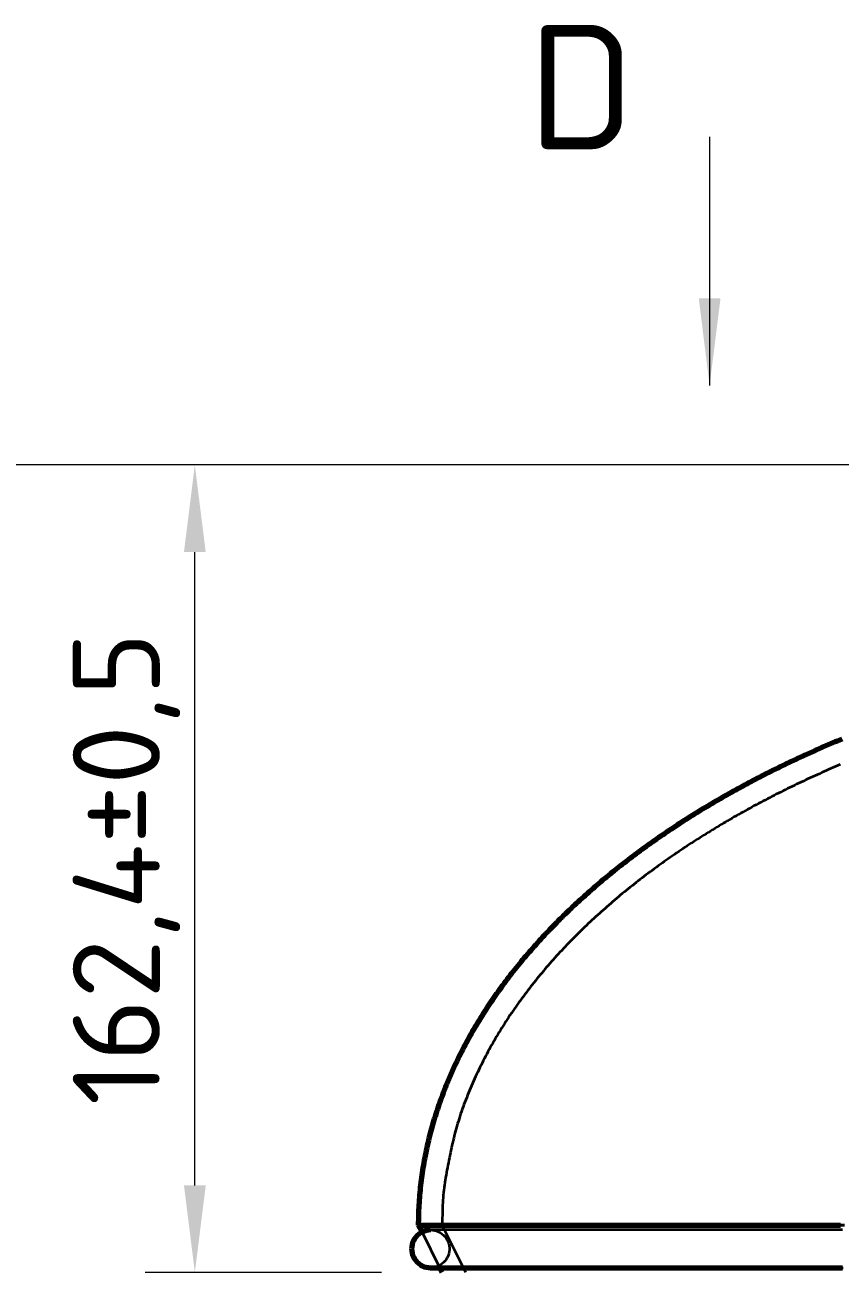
# Model space of a CAD drawing. Header units: millimetres. Extents: x 0 to 1554, y 0 to 420.
# Drawn here: x 61.9 to 94.7, y 309.6 to 359.7 of the extents above; entities that cross this region are included whole.
import ezdxf
from ezdxf.enums import TextEntityAlignment as Align

# ---------------------------------------------------------------- set-up
doc = ezdxf.new("R2010")
doc.units = ezdxf.units.MM
doc.linetypes.add('IRAM-E-TRAZOS', pattern=[5, 4, -1])
for name, color, linetype, lineweight in [('01-VISIBLE', 7, 'CONTINUOUS', 70), ('02-OCULTA', 4, 'IRAM-E-TRAZOS', 35), ('04-COTA', 3, 'CONTINUOUS', 18), ('06-TEXTO', 7, 'CONTINUOUS', 25), ('08-FINA', 5, 'CONTINUOUS', 18)]:
    doc.layers.add(name, color=color, linetype=linetype, lineweight=lineweight)
doc.styles.add('ISO3098', font='isocpeur.ttf')
doc.dimstyles.new('FLAMA-IRAM', dxfattribs={"dimtxt": 3.5, "dimasz": 3.5, "dimexe": 2, "dimexo": 1.5, "dimgap": 1, "dimtad": 1, "dimdec": 1, "dimtxsty": 'ISO3098', "dimblk": 'IRAM_FLECHA', "dimblk1": 'IRAM_FLECHA', "dimblk2": 'IRAM_FLECHA', "dimcen": 2.5, "dimclrd": 256, "dimclre": 256, "dimclrt": 256, "dimazin": 3, "dimtfac": 1, "dimtmove": 0, "dimatfit": 3, "dimlwd": 18, "dimlwe": 18})

# ---------------------------------------------------------------- blocks, each defined once
blk = doc.blocks.new('IRAM_FLECHA')
blk.add_solid([(0, 0), (-1, 0.125), (-1, -0.125)])

msp = doc.modelspace()

# ---------------------------------------------------------------- hatches: boundary and pattern name
at = {"layer": '08-FINA'}
h = msp.add_hatch(color=7, dxfattribs=at)
h.dxf.hatch_style = 1
h.paths.add_polyline_path([(89.45, 345.228), (89.888, 348.728), (89.013, 348.728)])

# ---------------------------------------------------------------- linework, layer by layer
at = {"layer": '01-VISIBLE'}
for p, q in [((77.885, 311.182), (77.75, 311.452)), ((78.7, 309.552), (78.605, 309.742))]:
    msp.add_line(p, q, dxfattribs=at)
for points in [[(77.75, 311.452), (77.75, 311.553), (77.751, 311.654), (77.753, 311.755), (77.755, 311.856), (77.758, 311.957), (77.762, 312.058), (77.767, 312.159), (77.772, 312.259), (77.778, 312.36), (77.785, 312.461), (77.792, 312.562), (77.8, 312.662), (77.809, 312.763), (77.819, 312.864), (77.829, 312.964), (77.84, 313.064), (77.852, 313.165), (77.864, 313.265), (77.877, 313.365), (77.891, 313.465), (77.905, 313.565), (77.921, 313.665), (77.936, 313.765), (77.953, 313.864), (77.97, 313.964), (77.988, 314.063), (78.007, 314.163), (78.026, 314.262), (78.046, 314.361), (78.066, 314.46), (78.087, 314.559), (78.109, 314.657), (78.132, 314.756), (78.155, 314.854), (78.179, 314.952), (78.203, 315.05), (78.228, 315.148), (78.254, 315.246), (78.281, 315.343), (78.308, 315.44), (78.335, 315.538), (78.364, 315.634), (78.393, 315.731), (78.422, 315.828), (78.452, 315.924), (78.483, 316.02), (78.515, 316.116), (78.547, 316.212), (78.579, 316.308), (78.612, 316.403), (78.646, 316.498), (78.681, 316.593), (78.716, 316.688), (78.751, 316.783), (78.787, 316.877), (78.824, 316.971), (78.861, 317.065), (78.899, 317.158), (78.938, 317.252), (78.977, 317.345), (79.017, 317.438), (79.057, 317.531), (79.097, 317.623), (79.139, 317.715), (79.181, 317.807), (79.223, 317.899), (79.266, 317.99), (79.309, 318.081), (79.353, 318.172), (79.398, 318.263), (79.443, 318.353), (79.488, 318.444), (79.534, 318.533), (79.581, 318.623), (79.628, 318.712), (79.676, 318.802), (79.724, 318.89), (79.772, 318.979), (79.821, 319.067), (79.871, 319.155), (79.921, 319.243), (79.972, 319.33), (80.023, 319.418), (80.074, 319.504), (80.126, 319.591), (80.178, 319.677), (80.231, 319.764), (80.285, 319.849), (80.338, 319.935), (80.393, 320.02), (80.447, 320.105), (80.502, 320.19), (80.558, 320.274), (80.614, 320.358), (80.67, 320.442), (80.727, 320.525), (80.784, 320.609), (80.842, 320.692), (80.9, 320.774), (80.958, 320.857), (81.017, 320.939), (81.076, 321.021), (81.136, 321.102), (81.196, 321.183), (81.256, 321.264), (81.317, 321.345), (81.378, 321.425), (81.44, 321.506), (81.502, 321.585), (81.564, 321.665), (81.627, 321.744), (81.69, 321.823), (81.753, 321.902), (81.817, 321.98), (81.881, 322.058), (81.945, 322.136), (82.01, 322.213), (82.075, 322.291), (82.141, 322.367), (82.207, 322.444), (82.273, 322.52), (82.339, 322.596), (82.406, 322.672), (82.473, 322.748), (82.541, 322.823), (82.609, 322.898), (82.677, 322.972), (82.745, 323.046), (82.814, 323.121), (82.883, 323.194), (82.952, 323.268), (83.022, 323.341), (83.092, 323.414), (83.162, 323.486), (83.233, 323.559), (83.303, 323.631), (83.375, 323.702), (83.446, 323.774), (83.518, 323.845), (83.59, 323.916), (83.662, 323.986), (83.734, 324.057), (83.807, 324.127), (83.88, 324.196), (83.954, 324.266), (84.027, 324.335), (84.101, 324.404), (84.175, 324.473), (84.249, 324.541), (84.324, 324.609), (84.399, 324.677), (84.474, 324.744), (84.55, 324.812), (84.625, 324.878), (84.701, 324.945), (84.777, 325.012), (84.853, 325.078), (84.93, 325.144), (85.007, 325.209), (85.084, 325.274), (85.161, 325.339), (85.239, 325.404), (85.316, 325.469), (85.394, 325.533), (85.473, 325.597), (85.551, 325.661), (85.63, 325.724), (85.708, 325.787), (85.787, 325.85), (85.867, 325.913), (85.946, 325.975), (86.026, 326.037), (86.106, 326.099), (86.186, 326.161), (86.266, 326.222), (86.347, 326.283), (86.427, 326.344), (86.508, 326.404), (86.589, 326.464), (86.67, 326.524), (86.752, 326.584), (86.834, 326.644), (86.915, 326.703), (86.997, 326.762), (87.08, 326.82), (87.162, 326.879), (87.245, 326.937), (87.327, 326.995), (87.41, 327.053), (87.493, 327.11), (87.577, 327.167), (87.66, 327.224), (87.744, 327.281), (87.827, 327.337), (87.911, 327.393), (87.995, 327.449), (88.08, 327.505), (88.164, 327.56), (88.249, 327.616), (88.334, 327.671), (88.418, 327.725), (88.504, 327.78), (88.589, 327.834), (88.674, 327.888), (88.76, 327.941), (88.845, 327.995), (88.931, 328.048), (89.017, 328.101), (89.103, 328.154), (89.19, 328.206), (89.276, 328.259), (89.363, 328.311), (89.449, 328.362), (89.536, 328.414), (89.623, 328.465), (89.71, 328.516), (89.798, 328.567), (89.885, 328.618), (89.973, 328.668), (90.06, 328.718), (90.148, 328.768), (90.236, 328.818), (90.324, 328.867), (90.413, 328.916), (90.501, 328.965), (90.589, 329.014), (90.678, 329.062), (90.767, 329.111), (90.856, 329.159), (90.945, 329.207), (91.034, 329.254), (91.123, 329.302), (91.212, 329.349), (91.302, 329.396), (91.391, 329.442), (91.481, 329.489), (91.571, 329.535), (91.661, 329.581), (91.751, 329.627), (91.841, 329.672), (91.931, 329.718), (92.021, 329.763), (92.112, 329.808), (92.202, 329.852), (92.293, 329.897), (92.384, 329.941), (92.475, 329.985), (92.566, 330.029), (92.657, 330.073), (92.748, 330.116), (92.839, 330.159), (92.931, 330.202), (93.022, 330.245), (93.114, 330.287), (93.206, 330.33), (93.298, 330.372), (93.389, 330.414), (93.481, 330.455), (93.574, 330.497), (93.666, 330.538), (93.758, 330.579), (93.85, 330.62), (93.943, 330.661), (94.035, 330.701), (94.128, 330.741), (94.221, 330.782), (94.314, 330.821), (94.406, 330.861), (94.499, 330.901), (94.592, 330.94), (94.686, 330.979), (94.779, 331.018)], [(78.225, 311.262), (78.14, 311.257), (78.056, 311.243), (77.974, 311.219), (77.895, 311.187), (77.821, 311.145), (77.751, 311.096), (77.688, 311.039), (77.631, 310.976), (77.581, 310.906), (77.54, 310.832), (77.508, 310.753), (77.484, 310.671), (77.47, 310.587), (77.465, 310.502)], [(77.75, 311.452), (77.945, 311.452), (78.14, 311.452), (78.335, 311.452), (78.53, 311.452), (78.725, 311.452), (78.92, 311.452), (79.115, 311.452), (79.31, 311.452), (79.505, 311.452), (79.7, 311.452), (79.895, 311.452), (80.09, 311.452), (80.285, 311.452), (80.48, 311.452), (80.675, 311.452), (80.87, 311.452), (81.065, 311.452), (81.26, 311.452), (81.455, 311.452), (81.65, 311.452), (81.845, 311.452), (82.04, 311.452), (82.235, 311.452), (82.43, 311.452), (82.625, 311.452), (82.82, 311.452), (83.015, 311.452), (83.21, 311.452), (83.405, 311.452), (83.6, 311.452), (83.795, 311.452), (83.99, 311.452), (84.185, 311.452), (84.38, 311.452), (84.575, 311.452), (84.77, 311.452), (84.965, 311.452), (85.16, 311.452), (85.355, 311.452), (85.55, 311.452), (85.745, 311.452), (85.94, 311.452), (86.135, 311.452), (86.33, 311.452), (86.525, 311.452), (86.72, 311.452), (86.915, 311.452), (87.11, 311.452), (87.305, 311.452), (87.5, 311.452), (87.695, 311.452), (87.89, 311.452), (88.085, 311.452), (88.28, 311.452), (88.475, 311.452), (88.67, 311.452), (88.865, 311.452), (89.06, 311.452), (89.255, 311.452), (89.45, 311.452), (89.645, 311.452), (89.84, 311.452), (90.035, 311.452), (90.23, 311.452), (90.425, 311.452), (90.62, 311.452), (90.815, 311.452), (91.01, 311.452), (91.205, 311.452), (91.4, 311.452), (91.595, 311.452), (91.79, 311.452), (91.985, 311.452), (92.18, 311.452), (92.375, 311.452), (92.57, 311.452), (92.765, 311.452), (92.96, 311.452), (93.155, 311.452), (93.35, 311.452), (93.545, 311.452), (93.74, 311.452), (93.935, 311.452), (94.13, 311.452), (94.325, 311.452), (94.52, 311.452), (94.715, 311.452)], [(77.465, 310.502), (77.47, 310.417), (77.484, 310.333), (77.508, 310.251), (77.54, 310.172), (77.581, 310.097), (77.631, 310.028), (77.688, 309.964), (77.751, 309.908), (77.821, 309.858), (77.895, 309.817), (77.974, 309.784), (78.056, 309.761), (78.14, 309.747), (78.225, 309.742)], [(78.225, 309.742), (78.288, 309.742), (78.352, 309.742), (78.415, 309.742), (78.478, 309.742), (78.542, 309.742), (78.605, 309.742)], [(78.225, 309.742), (78.418, 309.742), (78.61, 309.742), (78.803, 309.742), (78.995, 309.742), (79.188, 309.742), (79.381, 309.742), (79.573, 309.742), (79.766, 309.742), (79.959, 309.742), (80.151, 309.742), (80.344, 309.742), (80.536, 309.742), (80.729, 309.742), (80.922, 309.742), (81.114, 309.742), (81.307, 309.742), (81.5, 309.742), (81.692, 309.742), (81.885, 309.742), (82.077, 309.742), (82.27, 309.742), (82.463, 309.742), (82.655, 309.742), (82.848, 309.742), (83.041, 309.742), (83.233, 309.742), (83.426, 309.742), (83.618, 309.742), (83.811, 309.742), (84.004, 309.742), (84.196, 309.742), (84.389, 309.742), (84.582, 309.742), (84.774, 309.742), (84.967, 309.742), (85.159, 309.742), (85.352, 309.742), (85.545, 309.742), (85.737, 309.742), (85.93, 309.742), (86.123, 309.742), (86.315, 309.742), (86.508, 309.742), (86.701, 309.742), (86.893, 309.742), (87.086, 309.742), (87.278, 309.742), (87.471, 309.742), (87.664, 309.742), (87.856, 309.742), (88.049, 309.742), (88.242, 309.742), (88.434, 309.742), (88.627, 309.742), (88.819, 309.742), (89.012, 309.742), (89.205, 309.742), (89.397, 309.742), (89.59, 309.742), (89.782, 309.742), (89.975, 309.742), (90.168, 309.742), (90.36, 309.742), (90.553, 309.742), (90.746, 309.742), (90.938, 309.742), (91.131, 309.742), (91.323, 309.742), (91.516, 309.742), (91.709, 309.742), (91.901, 309.742), (92.094, 309.742), (92.287, 309.742), (92.479, 309.742), (92.672, 309.742), (92.864, 309.742), (93.057, 309.742), (93.25, 309.742), (93.442, 309.742), (93.635, 309.742), (93.828, 309.742), (94.02, 309.742), (94.213, 309.742), (94.405, 309.742), (94.598, 309.742), (94.791, 309.742)]]:
    msp.add_lwpolyline(points, dxfattribs=at)
at = {"layer": '02-OCULTA'}
for p, q in [((78.605, 309.742), (77.885, 311.182)), ((79.65, 309.552), (78.7, 311.452))]:
    msp.add_line(p, q, dxfattribs=at)
for points in [[(94.701, 329.977), (94.608, 329.937), (94.515, 329.897), (94.422, 329.857), (94.329, 329.817), (94.237, 329.777), (94.144, 329.736), (94.051, 329.695), (93.959, 329.654), (93.867, 329.612), (93.774, 329.571), (93.682, 329.529), (93.59, 329.487), (93.498, 329.445), (93.406, 329.402), (93.315, 329.36), (93.223, 329.317), (93.132, 329.274), (93.04, 329.23), (92.949, 329.187), (92.858, 329.143), (92.766, 329.099), (92.675, 329.054), (92.585, 329.01), (92.494, 328.965), (92.403, 328.92), (92.313, 328.875), (92.222, 328.83), (92.132, 328.784), (92.042, 328.738), (91.952, 328.692), (91.862, 328.646), (91.772, 328.599), (91.682, 328.552), (91.592, 328.505), (91.503, 328.458), (91.414, 328.411), (91.324, 328.363), (91.235, 328.315), (91.146, 328.267), (91.057, 328.218), (90.969, 328.17), (90.88, 328.121), (90.792, 328.071), (90.703, 328.022), (90.615, 327.972), (90.527, 327.923), (90.439, 327.872), (90.351, 327.822), (90.264, 327.771), (90.176, 327.721), (90.089, 327.669), (90.002, 327.618), (89.915, 327.566), (89.828, 327.515), (89.741, 327.463), (89.655, 327.41), (89.568, 327.358), (89.482, 327.305), (89.396, 327.252), (89.31, 327.198), (89.224, 327.145), (89.138, 327.091), (89.053, 327.037), (88.967, 326.982), (88.882, 326.928), (88.797, 326.873), (88.712, 326.818), (88.628, 326.762), (88.543, 326.707), (88.459, 326.651), (88.375, 326.595), (88.291, 326.538), (88.207, 326.481), (88.123, 326.425), (88.04, 326.367), (87.956, 326.31), (87.873, 326.252), (87.79, 326.194), (87.707, 326.136), (87.625, 326.077), (87.543, 326.019), (87.46, 325.96), (87.378, 325.9), (87.297, 325.841), (87.215, 325.781), (87.134, 325.721), (87.052, 325.66), (86.971, 325.6), (86.891, 325.539), (86.81, 325.478), (86.73, 325.416), (86.649, 325.354), (86.569, 325.292), (86.49, 325.23), (86.41, 325.168), (86.331, 325.105), (86.252, 325.042), (86.173, 324.978), (86.094, 324.915), (86.016, 324.851), (85.937, 324.787), (85.859, 324.722), (85.782, 324.657), (85.704, 324.592), (85.627, 324.527), (85.55, 324.461), (85.473, 324.396), (85.396, 324.329), (85.32, 324.263), (85.244, 324.196), (85.168, 324.129), (85.092, 324.062), (85.017, 323.994), (84.942, 323.926), (84.867, 323.858), (84.793, 323.79), (84.719, 323.721), (84.645, 323.652), (84.571, 323.582), (84.498, 323.513), (84.425, 323.443), (84.352, 323.372), (84.28, 323.302), (84.207, 323.231), (84.136, 323.16), (84.064, 323.088), (83.993, 323.016), (83.922, 322.944), (83.851, 322.872), (83.781, 322.799), (83.711, 322.726), (83.641, 322.653), (83.571, 322.579), (83.502, 322.505), (83.433, 322.431), (83.365, 322.356), (83.297, 322.282), (83.229, 322.206), (83.162, 322.131), (83.094, 322.055), (83.028, 321.979), (82.961, 321.903), (82.895, 321.826), (82.829, 321.75), (82.764, 321.672), (82.699, 321.595), (82.634, 321.517), (82.57, 321.439), (82.506, 321.36), (82.442, 321.282), (82.379, 321.203), (82.316, 321.123), (82.254, 321.044), (82.192, 320.964), (82.13, 320.883), (82.069, 320.803), (82.008, 320.722), (81.948, 320.641), (81.888, 320.559), (81.828, 320.478), (81.769, 320.396), (81.71, 320.313), (81.652, 320.23), (81.594, 320.147), (81.536, 320.064), (81.479, 319.981), (81.423, 319.897), (81.367, 319.812), (81.311, 319.728), (81.256, 319.643), (81.201, 319.558), (81.147, 319.472), (81.093, 319.387), (81.04, 319.301), (80.987, 319.214), (80.935, 319.128), (80.883, 319.041), (80.832, 318.953), (80.781, 318.866), (80.731, 318.778), (80.682, 318.69), (80.632, 318.601), (80.584, 318.513), (80.536, 318.424), (80.488, 318.334), (80.441, 318.245), (80.395, 318.155), (80.348, 318.065), (80.303, 317.974), (80.258, 317.884), (80.213, 317.793), (80.169, 317.702), (80.125, 317.611), (80.082, 317.519), (80.04, 317.427), (79.997, 317.335), (79.956, 317.243), (79.915, 317.151), (79.874, 317.058), (79.835, 316.965), (79.795, 316.872), (79.757, 316.778), (79.718, 316.684), (79.681, 316.59), (79.644, 316.496), (79.608, 316.401), (79.573, 316.307), (79.538, 316.212), (79.504, 316.116), (79.471, 316.021), (79.438, 315.925), (79.407, 315.829), (79.376, 315.732), (79.346, 315.636), (79.317, 315.539), (79.289, 315.442), (79.261, 315.344), (79.234, 315.247), (79.209, 315.149), (79.184, 315.051), (79.16, 314.952), (79.136, 314.854), (79.112, 314.756), (79.089, 314.657), (79.067, 314.558), (79.046, 314.459), (79.024, 314.361), (79.004, 314.261), (78.984, 314.162), (78.964, 314.063), (78.945, 313.964), (78.926, 313.864), (78.907, 313.765), (78.888, 313.665), (78.87, 313.566), (78.852, 313.466), (78.834, 313.367), (78.817, 313.267), (78.801, 313.167), (78.786, 313.067), (78.771, 312.967), (78.759, 312.866), (78.747, 312.766), (78.738, 312.665), (78.73, 312.564), (78.723, 312.463), (78.717, 312.362), (78.713, 312.261), (78.709, 312.16), (78.707, 312.059), (78.704, 311.958), (78.703, 311.857), (78.701, 311.755), (78.7, 311.654), (78.7, 311.553), (78.7, 311.452)], [(94.715, 311.452), (94.52, 311.452), (94.325, 311.452), (94.13, 311.452), (93.935, 311.452), (93.74, 311.452), (93.545, 311.452), (93.35, 311.452), (93.155, 311.452), (92.96, 311.452), (92.765, 311.452), (92.57, 311.452), (92.375, 311.452), (92.18, 311.452), (91.985, 311.452), (91.79, 311.452), (91.595, 311.452), (91.4, 311.452), (91.205, 311.452), (91.01, 311.452), (90.815, 311.452), (90.62, 311.452), (90.425, 311.452), (90.23, 311.452), (90.035, 311.452), (89.84, 311.452), (89.645, 311.452), (89.45, 311.452), (89.255, 311.452), (89.06, 311.452), (88.865, 311.452), (88.67, 311.452), (88.475, 311.452), (88.28, 311.452), (88.085, 311.452), (87.89, 311.452), (87.695, 311.452), (87.5, 311.452), (87.305, 311.452), (87.11, 311.452), (86.915, 311.452), (86.72, 311.452), (86.525, 311.452), (86.33, 311.452), (86.135, 311.452), (85.94, 311.452), (85.745, 311.452), (85.55, 311.452), (85.355, 311.452), (85.16, 311.452), (84.965, 311.452), (84.77, 311.452), (84.575, 311.452), (84.38, 311.452), (84.185, 311.452), (83.99, 311.452), (83.795, 311.452), (83.6, 311.452), (83.405, 311.452), (83.21, 311.452), (83.015, 311.452), (82.82, 311.452), (82.625, 311.452), (82.43, 311.452), (82.235, 311.452), (82.04, 311.452), (81.845, 311.452), (81.65, 311.452), (81.455, 311.452), (81.26, 311.452), (81.065, 311.452), (80.87, 311.452), (80.675, 311.452), (80.48, 311.452), (80.285, 311.452), (80.09, 311.452), (79.895, 311.452), (79.7, 311.452), (79.505, 311.452), (79.31, 311.452), (79.115, 311.452), (78.92, 311.452), (78.725, 311.452), (78.53, 311.452), (78.335, 311.452), (78.14, 311.452), (77.945, 311.452), (77.75, 311.452)], [(94.791, 311.262), (94.598, 311.262), (94.405, 311.262), (94.213, 311.262), (94.02, 311.262), (93.828, 311.262), (93.635, 311.262), (93.442, 311.262), (93.25, 311.262), (93.057, 311.262), (92.864, 311.262), (92.672, 311.262), (92.479, 311.262), (92.287, 311.262), (92.094, 311.262), (91.901, 311.262), (91.709, 311.262), (91.516, 311.262), (91.323, 311.262), (91.131, 311.262), (90.938, 311.262), (90.746, 311.262), (90.553, 311.262), (90.36, 311.262), (90.168, 311.262), (89.975, 311.262), (89.782, 311.262), (89.59, 311.262), (89.397, 311.262), (89.205, 311.262), (89.012, 311.262), (88.819, 311.262), (88.627, 311.262), (88.434, 311.262), (88.242, 311.262), (88.049, 311.262), (87.856, 311.262), (87.664, 311.262), (87.471, 311.262), (87.278, 311.262), (87.086, 311.262), (86.893, 311.262), (86.701, 311.262), (86.508, 311.262), (86.315, 311.262), (86.123, 311.262), (85.93, 311.262), (85.737, 311.262), (85.545, 311.262), (85.352, 311.262), (85.159, 311.262), (84.967, 311.262), (84.774, 311.262), (84.582, 311.262), (84.389, 311.262), (84.196, 311.262), (84.004, 311.262), (83.811, 311.262), (83.618, 311.262), (83.426, 311.262), (83.233, 311.262), (83.041, 311.262), (82.848, 311.262), (82.655, 311.262), (82.463, 311.262), (82.27, 311.262), (82.077, 311.262), (81.885, 311.262), (81.692, 311.262), (81.5, 311.262), (81.307, 311.262), (81.114, 311.262), (80.922, 311.262), (80.729, 311.262), (80.536, 311.262), (80.344, 311.262), (80.151, 311.262), (79.959, 311.262), (79.766, 311.262), (79.573, 311.262), (79.381, 311.262), (79.188, 311.262), (78.995, 311.262), (78.803, 311.262), (78.61, 311.262), (78.418, 311.262), (78.225, 311.262)], [(94.791, 311.262), (94.598, 311.262), (94.405, 311.262), (94.213, 311.262), (94.02, 311.262), (93.828, 311.262), (93.635, 311.262), (93.442, 311.262), (93.25, 311.262), (93.057, 311.262), (92.864, 311.262), (92.672, 311.262), (92.479, 311.262), (92.287, 311.262), (92.094, 311.262), (91.901, 311.262), (91.709, 311.262), (91.516, 311.262), (91.323, 311.262), (91.131, 311.262), (90.938, 311.262), (90.746, 311.262), (90.553, 311.262), (90.36, 311.262), (90.168, 311.262), (89.975, 311.262), (89.782, 311.262), (89.59, 311.262), (89.397, 311.262), (89.205, 311.262), (89.012, 311.262), (88.819, 311.262), (88.627, 311.262), (88.434, 311.262), (88.242, 311.262), (88.049, 311.262), (87.856, 311.262), (87.664, 311.262), (87.471, 311.262), (87.278, 311.262), (87.086, 311.262), (86.893, 311.262), (86.701, 311.262), (86.508, 311.262), (86.315, 311.262), (86.123, 311.262), (85.93, 311.262), (85.737, 311.262), (85.545, 311.262), (85.352, 311.262), (85.159, 311.262), (84.967, 311.262), (84.774, 311.262), (84.582, 311.262), (84.389, 311.262), (84.196, 311.262), (84.004, 311.262), (83.811, 311.262), (83.618, 311.262), (83.426, 311.262), (83.233, 311.262), (83.041, 311.262), (82.848, 311.262), (82.655, 311.262), (82.463, 311.262), (82.27, 311.262), (82.077, 311.262), (81.885, 311.262), (81.692, 311.262), (81.5, 311.262), (81.307, 311.262), (81.114, 311.262), (80.922, 311.262), (80.729, 311.262), (80.536, 311.262), (80.344, 311.262), (80.151, 311.262), (79.959, 311.262), (79.766, 311.262), (79.573, 311.262), (79.381, 311.262), (79.188, 311.262), (78.995, 311.262), (78.803, 311.262), (78.61, 311.262), (78.418, 311.262), (78.225, 311.262)], [(78.225, 311.262), (78.307, 311.257), (78.388, 311.244), (78.468, 311.222), (78.544, 311.192), (78.617, 311.153), (78.685, 311.107), (78.748, 311.054), (78.804, 310.994), (78.854, 310.928), (78.896, 310.858), (78.931, 310.783), (78.957, 310.705), (78.975, 310.625), (78.984, 310.543), (78.984, 310.461), (78.975, 310.379), (78.957, 310.298), (78.931, 310.22), (78.896, 310.146), (78.854, 310.075), (78.804, 310.01), (78.748, 309.95), (78.685, 309.897), (78.617, 309.851), (78.544, 309.812), (78.468, 309.782), (78.388, 309.76), (78.307, 309.746), (78.225, 309.742)], [(94.871, 311.452), (94.681, 311.452), (94.491, 311.452), (94.3, 311.452), (94.11, 311.452), (93.92, 311.452), (93.73, 311.452), (93.539, 311.452), (93.349, 311.452), (93.159, 311.452), (92.969, 311.452), (92.778, 311.452), (92.588, 311.452), (92.398, 311.452), (92.208, 311.452), (92.017, 311.452), (91.827, 311.452), (91.637, 311.452), (91.447, 311.452), (91.257, 311.452), (91.066, 311.452), (90.876, 311.452), (90.686, 311.452), (90.495, 311.452), (90.305, 311.452), (90.115, 311.452), (89.925, 311.452), (89.734, 311.452), (89.544, 311.452), (89.354, 311.452), (89.164, 311.452), (88.973, 311.452), (88.783, 311.452), (88.593, 311.452), (88.403, 311.452), (88.212, 311.452), (88.022, 311.452), (87.832, 311.452), (87.642, 311.452), (87.451, 311.452), (87.261, 311.452), (87.071, 311.452), (86.881, 311.452), (86.69, 311.452), (86.5, 311.452), (86.31, 311.452), (86.12, 311.452), (85.929, 311.452), (85.739, 311.452), (85.549, 311.452), (85.359, 311.452), (85.168, 311.452), (84.978, 311.452), (84.788, 311.452), (84.598, 311.452), (84.407, 311.452), (84.217, 311.452), (84.027, 311.452), (83.837, 311.452), (83.647, 311.452), (83.456, 311.452), (83.266, 311.452), (83.076, 311.452), (82.885, 311.452), (82.695, 311.452), (82.505, 311.452), (82.315, 311.452), (82.124, 311.452), (81.934, 311.452), (81.744, 311.452), (81.554, 311.452), (81.363, 311.452), (81.173, 311.452), (80.983, 311.452), (80.793, 311.452), (80.602, 311.452), (80.412, 311.452), (80.222, 311.452), (80.032, 311.452), (79.841, 311.452), (79.651, 311.452), (79.461, 311.452), (79.271, 311.452), (79.08, 311.452), (78.89, 311.452), (78.7, 311.452)], [(78.7, 311.452), (78.89, 311.452), (79.08, 311.452), (79.271, 311.452), (79.461, 311.452), (79.651, 311.452), (79.841, 311.452), (80.032, 311.452), (80.222, 311.452), (80.412, 311.452), (80.602, 311.452), (80.793, 311.452), (80.983, 311.452), (81.173, 311.452), (81.363, 311.452), (81.554, 311.452), (81.744, 311.452), (81.934, 311.452), (82.124, 311.452), (82.315, 311.452), (82.505, 311.452), (82.695, 311.452), (82.885, 311.452), (83.076, 311.452), (83.266, 311.452), (83.456, 311.452), (83.647, 311.452), (83.837, 311.452), (84.027, 311.452), (84.217, 311.452), (84.407, 311.452), (84.598, 311.452), (84.788, 311.452), (84.978, 311.452), (85.168, 311.452), (85.359, 311.452), (85.549, 311.452), (85.739, 311.452), (85.929, 311.452), (86.12, 311.452), (86.31, 311.452), (86.5, 311.452), (86.69, 311.452), (86.881, 311.452), (87.071, 311.452), (87.261, 311.452), (87.451, 311.452), (87.642, 311.452), (87.832, 311.452), (88.022, 311.452), (88.212, 311.452), (88.403, 311.452), (88.593, 311.452), (88.783, 311.452), (88.973, 311.452), (89.164, 311.452), (89.354, 311.452), (89.544, 311.452), (89.734, 311.452), (89.925, 311.452), (90.115, 311.452), (90.305, 311.452), (90.495, 311.452), (90.686, 311.452), (90.876, 311.452), (91.066, 311.452), (91.257, 311.452), (91.447, 311.452), (91.637, 311.452), (91.827, 311.452), (92.017, 311.452), (92.208, 311.452), (92.398, 311.452), (92.588, 311.452), (92.778, 311.452), (92.969, 311.452), (93.159, 311.452), (93.349, 311.452), (93.539, 311.452), (93.73, 311.452), (93.92, 311.452), (94.11, 311.452), (94.3, 311.452), (94.491, 311.452), (94.681, 311.452), (94.871, 311.452)], [(78.605, 309.742), (78.796, 309.742), (78.986, 309.742), (79.177, 309.742), (79.368, 309.742), (79.559, 309.742), (79.749, 309.742), (79.94, 309.742), (80.131, 309.742), (80.322, 309.742), (80.512, 309.742), (80.703, 309.742), (80.894, 309.742), (81.084, 309.742), (81.275, 309.742), (81.466, 309.742), (81.657, 309.742), (81.847, 309.742), (82.038, 309.742), (82.229, 309.742), (82.419, 309.742), (82.61, 309.742), (82.801, 309.742), (82.992, 309.742), (83.182, 309.742), (83.373, 309.742), (83.564, 309.742), (83.755, 309.742), (83.945, 309.742), (84.136, 309.742), (84.327, 309.742), (84.517, 309.742), (84.708, 309.742), (84.899, 309.742), (85.09, 309.742), (85.28, 309.742), (85.471, 309.742), (85.662, 309.742), (85.853, 309.742), (86.043, 309.742), (86.234, 309.742), (86.425, 309.742), (86.615, 309.742), (86.806, 309.742), (86.997, 309.742), (87.188, 309.742), (87.378, 309.742), (87.569, 309.742), (87.76, 309.742), (87.951, 309.742), (88.141, 309.742), (88.332, 309.742), (88.523, 309.742), (88.713, 309.742), (88.904, 309.742), (89.095, 309.742), (89.286, 309.742), (89.476, 309.742), (89.667, 309.742), (89.858, 309.742), (90.049, 309.742), (90.239, 309.742), (90.43, 309.742), (90.621, 309.742), (90.811, 309.742), (91.002, 309.742), (91.193, 309.742), (91.384, 309.742), (91.574, 309.742), (91.765, 309.742), (91.956, 309.742), (92.146, 309.742), (92.337, 309.742), (92.528, 309.742), (92.719, 309.742), (92.909, 309.742), (93.1, 309.742), (93.291, 309.742), (93.482, 309.742), (93.672, 309.742), (93.863, 309.742), (94.054, 309.742), (94.244, 309.742), (94.435, 309.742), (94.626, 309.742), (94.817, 309.742)]]:
    msp.add_lwpolyline(points, dxfattribs=at)
at = {"layer": '08-FINA'}
msp.add_line((89.45, 355.228), (89.45, 345.228), dxfattribs=at)

# ---------------------------------------------------------------- texts
at = {"layer": '06-TEXTO', "style": 'ISO3098'}
msp.add_text('D', height=5, dxfattribs=at).set_placement((86.45, 357.228), align=Align.MIDDLE_RIGHT)

# ---------------------------------------------------------------- dimensions: what is measured, and where the dimension line sits
at = {"layer": '04-COTA'}
for base, p1, text in [((59.75, 147.972), (77.75, 147.972), '<>±2'), ((68.75, 309.552), (77.75, 309.552), '<>±0,5')]:
    msp.add_linear_dim(base=base, p1=p1, p2=(107.95, 342.028), angle=90, text=text, dimstyle='FLAMA-IRAM', override={"dimlfac": 5}, dxfattribs=at).render()

doc.saveas('drawing.dxf')
